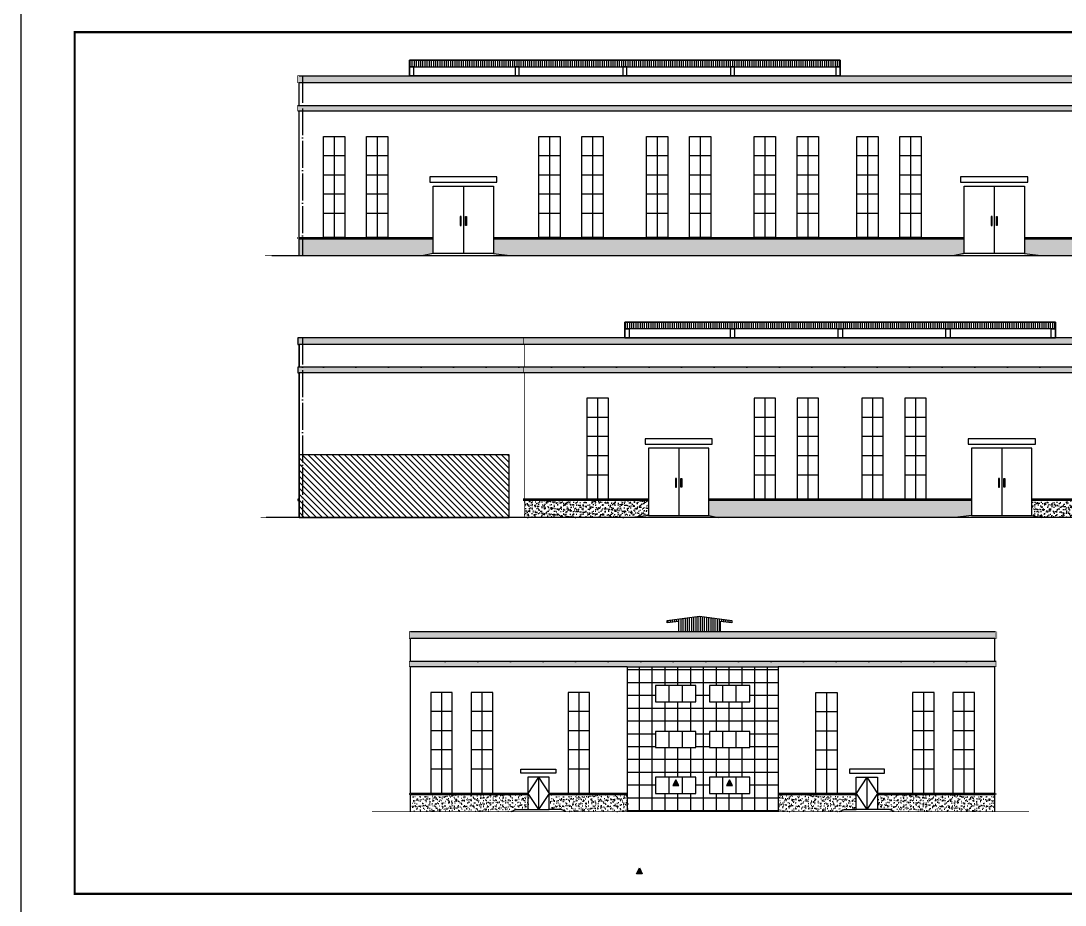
# Model space of a CAD drawing. Extents: x 1169373 to 1413368, y 514619 to 909419.
# Drawn here: x 1236105 to 1313692, y 582579 to 648259 of the extents above; entities that cross this region are included whole.
import ezdxf

# ---------------------------------------------------------------- set-up
doc = ezdxf.new("R2010")
doc.units = 0
doc.header["$LTSCALE"] = 1000
doc.header["$MEASUREMENT"] = 0
doc.linetypes.add('DOTE', pattern=[2.42, 2, -0.2, 0.02, -0.2])
for name, color, linetype in [('DOTE', 1, 'Continuous'), ('PUB_TITLE', 4, 'Continuous'), ('WINDOW', 4, 'Continuous'), ('外框线', 255, 'Continuous'), ('粉刷', 8, 'Continuous'), ('线线', 150, 'Continuous')]:
    doc.layers.add(name, color=color, linetype=linetype)
pattern_1 = [(37.5, (0, 0), (-11.338804, 346.82828), [0, -273.6, 0, -306, 0, -292.5]), (7.5, (0, 0), (318.5598, 507.98629), [0, -147.6, 0, -246.6, 0, -94.5]), (327.5, (-221.4, 0), (560.545535, 1.01863), [0, -90, 0, -324, 0, -423]), (317.5, (-221.4, 0), (541.10279, 157.9816), [0, -45, 0, -212.4, 0, -243])]
pattern_2 = [(142.5, (2591894.6, -87098.87), (11.338804, 346.82828), [0, -273.6, 0, -306, 0, -292.5]), (172.5, (2591894.6, -87098.87), (-318.5598, 507.98629), [0, -147.6, 0, -246.6, 0, -94.5]), (212.5, (2592116, -87098.87), (-560.545535, 1.01863), [0, -90, 0, -324, 0, -423]), (222.5, (2592116, -87098.87), (-541.10279, 157.9816), [0, -45, 0, -212.4, 0, -243])]
pattern_3 = [(37.5, (-18272.41, -87098.87), (-11.338804, 346.82828), [0, -273.6, 0, -306, 0, -292.5]), (7.5, (-18272.4, -87098.87), (318.5598, 507.98629), [0, -147.6, 0, -246.6, 0, -94.5]), (327.5, (-18493.8, -87098.87), (560.545535, 1.01863), [0, -90, 0, -324, 0, -423]), (317.5, (-18493.8, -87098.87), (541.10279, 157.9816), [0, -45, 0, -212.4, 0, -243])]
pattern_4 = [(142.5, (2577958.22, -189018.38), (11.338804, 346.82828), [0, -273.6, 0, -306, 0, -292.5]), (172.5, (2577958.2, -189018.4), (-318.5598, 507.98629), [0, -147.6, 0, -246.6, 0, -94.5]), (212.5, (2578179.62, -189018.38), (-560.545535, 1.01863), [0, -90, 0, -324, 0, -423]), (222.5, (2578179.6, -189018.4), (-541.10279, 157.9816), [0, -45, 0, -212.4, 0, -243])]

msp = doc.modelspace()

# ---------------------------------------------------------------- hatches: boundary and pattern name
h = msp.add_hatch()
h.set_pattern_fill('ANSI31', color=251, scale=200, style=0)
h.set_pattern_definition([(135, (2577958.22, -189018.38), (224.5064, 224.5064), [])])
h.paths.add_polyline_path([(1272379, 616025), (1256779, 616025), (1256779, 611375), (1272379, 611375)])
h = msp.add_hatch()
h.set_pattern_fill('NET', color=252, scale=300, style=0)
h.set_pattern_definition([(0, (0, 0), (0, 952.5), []), (90, (0, 0), (-952.5, 6e-14), [])])
h.paths.add_polyline_path([(1292361, 600281), (1281161, 600281), (1281161, 589531), (1292361, 589531)])
h.paths.add_polyline_path([(1287261, 597680), (1287261, 598880), (1290261, 598880), (1290261, 597680)], flags=16)
h.paths.add_polyline_path([(1290261, 595480), (1290261, 594280), (1287261, 594280), (1287261, 595480)], flags=16)
h.paths.add_polyline_path([(1286261, 597680), (1283261, 597680), (1283261, 598880), (1286261, 598880)], flags=16)
h.paths.add_polyline_path([(1286261, 595480), (1286261, 594280), (1283261, 594280), (1283261, 595480)], flags=16)
h.paths.add_polyline_path([(1290261, 592081), (1290261, 590881), (1287261, 590881), (1287261, 592081)], flags=16)
h.paths.add_polyline_path([(1288761, 591895), (1288981, 591455), (1288541, 591455)], flags=0)
h.paths.add_polyline_path([(1286261, 592081), (1286261, 590881), (1283261, 590881), (1283261, 592081)], flags=16)
h.paths.add_polyline_path([(1284761, 591895), (1284981, 591455), (1284541, 591455)], flags=0)
for points in [[(1284981, 591455), (1284761, 591895), (1284541, 591455)], [(1288981, 591455), (1288761, 591895), (1288541, 591455)], [(1281838, 584902), (1282058, 585342), (1282278, 584902)]]:
    msp.add_hatch(color=256).paths.add_polyline_path(points)
at = {"layer": '粉刷'}
h = msp.add_hatch(dxfattribs=at)
h.set_pattern_fill('ANSI31', color=256, scale=100, angle=45, style=0)
h.set_pattern_definition([(90, (131712.57, 8339.1), (-158.75, 1e-14), [])])
h.paths.add_polyline_path([(1264979, 644842), (1296979, 644842), (1296979, 645342), (1264979, 645342)])
h = msp.add_hatch(dxfattribs=at)
h.set_pattern_fill('粉刷', color=256, scale=60, style=0)
h.set_pattern_definition([(37.5, (139712.57, 10822.2), (-7.559203, 231.218852), [0, -182.4, 0, -204, 0, -195]), (7.5, (139712.57, 10822.2), (212.373205, 338.65753), [0, -98.4, 0, -164.4, 0, -63]), (327.5, (139564.97, 10822.2), (373.697023, 0.679086), [0, -60, 0, -216, 0, -282]), (317.5, (139564.97, 10822.2), (360.73519, 105.32107), [0, -30, 0, -141.6, 0, -162])])
h.paths.add_polyline_path([(1321179, 641581), (1321279, 641581), (1321279, 641981), (1321179, 641981), (1256679, 641981), (1256679, 641581), (1256779, 641581)])
h.paths.add_polyline_path([(1256679, 644181), (1256679, 643681), (1321179, 643681), (1321329, 643681), (1321329, 644181)])
h = msp.add_hatch(dxfattribs=at)
h.set_pattern_fill('粉刷', color=256, scale=90, style=0)
h.set_pattern_definition(pattern_1)
h.paths.add_polyline_path([(1266019, 630831), (1266729, 630981), (1266729, 632081), (1256779, 632081), (1256779, 630831)])
h.paths.add_polyline_path([(1306179, 630865), (1306179, 632081), (1271229, 632081), (1271229, 630981), (1272439, 630831), (1306019, 630831)])
h.paths.add_polyline_path([(1310679, 632081), (1310679, 630981), (1311889, 630831), (1321179, 630831), (1321179, 632081)])
h = msp.add_hatch(dxfattribs=at)
h.set_pattern_fill('ANSI31', color=256, scale=100, angle=45, style=0)
h.set_pattern_definition([(90, (2446245.66, -11116.74), (158.75, 1e-14), [])])
h.paths.add_polyline_path([(1312979, 625386), (1280979, 625386), (1280979, 625887), (1312979, 625887)])
h = msp.add_hatch(dxfattribs=at)
h.set_pattern_fill('粉刷', color=256, scale=60, style=0)
h.set_pattern_definition([(142.5, (2438245.66, -8633.64), (7.559203, 231.218852), [0, -182.4, 0, -204, 0, -195]), (172.5, (2438245.66, -8633.64), (-212.373205, 338.65753), [0, -98.4, 0, -164.4, 0, -63]), (212.5, (2438393.26, -8633.64), (-373.697023, 0.679086), [0, -60, 0, -216, 0, -282]), (222.5, (2438393.26, -8633.64), (-360.73519, 105.32107), [0, -30, 0, -141.6, 0, -162])])
h.paths.add_polyline_path([(1256779, 622125), (1256679, 622125), (1256679, 622525), (1256779, 622525), (1321279, 622525), (1321279, 622125), (1321179, 622125)])
h.paths.add_polyline_path([(1321279, 624725), (1321279, 624225), (1256779, 624225), (1256629, 624225), (1256629, 624725)])
h = msp.add_hatch(dxfattribs=at)
h.set_pattern_fill('粉刷', color=256, scale=90, style=0)
h.set_pattern_definition(pattern_4)
h.paths.add_polyline_path([(1282729, 612625), (1282729, 611525), (1281414, 611375), (1273529, 611375), (1273529, 612625)])
h = msp.add_hatch(dxfattribs=at)
h.set_pattern_fill('粉刷', color=256, scale=90, style=0)
h.set_pattern_definition(pattern_4)
h.paths.add_polyline_path([(1306729, 612625), (1306729, 611525), (1305519, 611375), (1287939, 611375), (1287229, 611525), (1287229, 612625)])
h = msp.add_hatch(dxfattribs=at)
h.set_pattern_fill('粉刷', color=256, scale=90, style=0)
h.set_pattern_definition(pattern_4)
h.paths.add_polyline_path([(1321179, 612625), (1321179, 611375), (1311939, 611375), (1311229, 611525), (1311229, 612625)])
h = msp.add_hatch(dxfattribs=at)
h.set_pattern_fill('ANSI31', color=256, scale=100, angle=45, style=0)
h.set_pattern_definition([(90, (2427206.77, -13974), (158.75, 1e-14), [])])
h.paths.add_polyline_path([(1288924, 603722), (1288924, 603541), (1288068, 603656), (1288068, 602881), (1284980, 602881), (1284980, 603656), (1284124, 603541), (1284124, 603722), (1286524, 604042)])
h = msp.add_hatch(dxfattribs=at)
h.set_pattern_fill('粉刷', color=256, scale=90, style=0)
h.set_pattern_definition([(142.5, (2543521.1, 10376.68), (11.338804, 346.82828), [0, -273.6, 0, -306, 0, -292.5]), (172.5, (2543521.1, 10376.68), (-318.5598, 507.98629), [0, -147.6, 0, -246.6, 0, -94.5]), (212.5, (2543742.5, 10376.68), (-560.545535, 1.01863), [0, -90, 0, -324, 0, -423]), (222.5, (2543742.5, 10376.68), (-541.10279, 157.9816), [0, -45, 0, -212.4, 0, -243])])
h.paths.add_polyline_path([(1272501, 602381), (1265101, 602381), (1264951, 602381), (1264951, 602881), (1265101, 602881), (1308501, 602881), (1308651, 602881), (1308651, 602381), (1308501, 602381)])
h = msp.add_hatch(dxfattribs=at)
h.set_pattern_fill('粉刷', color=256, scale=90, style=0)
h.set_pattern_definition(pattern_1)
h.paths.add_polyline_path([(1264961, 600281), (1308561, 600281), (1308561, 600681), (1264961, 600681)])
h = msp.add_hatch(dxfattribs=at)
h.set_pattern_fill('粉刷', color=256, scale=90, style=0)
h.set_pattern_definition(pattern_3)
h.paths.add_polyline_path([(1265161, 590781), (1265161, 589531), (1272631, 589531), (1272978, 589681), (1273861, 589681), (1273861, 590781)])
h = msp.add_hatch(dxfattribs=at)
h.set_pattern_fill('粉刷', color=256, scale=90, style=0)
h.set_pattern_definition(pattern_3)
h.paths.add_polyline_path([(1281261, 589531), (1281261, 590781), (1275461, 590781), (1275461, 589681), (1276344, 589681), (1276692, 589531)])
h = msp.add_hatch(dxfattribs=at)
h.set_pattern_fill('粉刷', color=256, scale=90, style=0)
h.set_pattern_definition(pattern_2)
h.paths.add_polyline_path([(1296931, 589531), (1297278, 589681), (1298161, 589681), (1298161, 590781), (1292361, 590781), (1292361, 589531)])
h = msp.add_hatch(dxfattribs=at)
h.set_pattern_fill('粉刷', color=256, scale=90, style=0)
h.set_pattern_definition(pattern_2)
h.paths.add_polyline_path([(1299761, 590781), (1299761, 589681), (1300644, 589681), (1300991, 589531), (1308461, 589531), (1308461, 590781)])

# ---------------------------------------------------------------- linework, layer by layer
for p, q in [((1256779, 621730), (1256779, 622125)), ((1265061, 599886), (1265061, 600281))]:
    msp.add_line(p, q)
for points in [[(1264979, 645342), (1296979, 645342), (1296979, 644181), (1264979, 644181)], [(1264979, 644842), (1296979, 644842), (1296979, 645342), (1264979, 645342)], [(1265298, 644842), (1264979, 644842), (1264979, 644181), (1265298, 644181)], [(1273139, 644842), (1272820, 644842), (1272820, 644181), (1273139, 644181)], [(1281139, 644842), (1280820, 644842), (1280820, 644181), (1281139, 644181)], [(1289139, 644842), (1288820, 644842), (1288820, 644181), (1289139, 644181)], [(1296979, 644842), (1296660, 644842), (1296660, 644181), (1296979, 644181)], [(1312979, 625887), (1280979, 625887), (1280979, 624725), (1312979, 624725)], [(1312979, 625386), (1280979, 625386), (1280979, 625887), (1312979, 625887)], [(1280979, 625386), (1281298, 625386), (1281298, 624725), (1280979, 624725)], [(1288820, 625386), (1289139, 625386), (1289139, 624725), (1288820, 624725)], [(1296820, 625386), (1297139, 625386), (1297139, 624725), (1296820, 624725)], [(1304820, 625386), (1305139, 625386), (1305139, 624725), (1304820, 624725)], [(1312660, 625386), (1312979, 625386), (1312979, 624725), (1312660, 624725)], [(1272379, 616025), (1256779, 616025), (1256779, 611375), (1272379, 611375)], [(1284981, 591455), (1284761, 591895), (1284541, 591455)], [(1288981, 591455), (1288761, 591895), (1288541, 591455)], [(1281838, 584902), (1282058, 585342), (1282278, 584902)]]:
    msp.add_lwpolyline(points, close=True)
msp.add_lwpolyline([(1288924, 603722), (1288924, 603541), (1288068, 603656), (1288068, 602881), (1284980, 602881), (1284980, 603656), (1284124, 603541), (1284124, 603722), (1286524, 604042), (1288924, 603722)])
at = {"layer": 'DOTE', "color": 251, "linetype": 'DOTE'}
for p, q in [((1257019, 644181), (1257019, 630831)), ((1256679, 641981), (1321179, 641981)), ((1257019, 624725), (1257019, 611375)), ((1321279, 622525), (1256779, 622525)), ((1308561, 600681), (1265061, 600681))]:
    msp.add_line(p, q, dxfattribs=at)
at = {"layer": 'PUB_TITLE'}
msp.add_lwpolyline([(1236105, 581819), (1354985, 581819), (1354985, 649019), (1236105, 649019)], close=True, dxfattribs=at)
at = {"layer": 'PUB_TITLE', "const_width": 160}
msp.add_lwpolyline([(1240105, 583419), (1353385, 583419), (1353385, 647419), (1240105, 647419)], close=True, dxfattribs=at)
at = {"layer": 'WINDOW'}
for p, q in [((1259379, 639681), (1259379, 632181)), ((1262579, 639681), (1262579, 632181)), ((1275379, 639681), (1275379, 632181)), ((1278579, 639681), (1278579, 632181)), ((1283379, 639681), (1283379, 632181)), ((1286579, 639681), (1286579, 632181)), ((1291379, 639681), (1291379, 632181)), ((1294579, 639681), (1294579, 632181)), ((1299004, 639681), (1299004, 632181)), ((1302204, 639681), (1302204, 632181)), ((1258579, 638256), (1260179, 638256)), ((1261779, 638256), (1263379, 638256)), ((1274579, 638256), (1276179, 638256)), ((1277779, 638256), (1279379, 638256)), ((1282579, 638256), (1284179, 638256)), ((1285779, 638256), (1287379, 638256)), ((1290579, 638256), (1292179, 638256)), ((1293779, 638256), (1295379, 638256)), ((1298204, 638256), (1299804, 638256)), ((1301404, 638256), (1303004, 638256)), ((1258579, 636831), (1260179, 636831)), ((1261779, 636831), (1263379, 636831)), ((1274579, 636831), (1276179, 636831)), ((1277779, 636831), (1279379, 636831)), ((1282579, 636831), (1284179, 636831)), ((1285779, 636831), (1287379, 636831)), ((1290579, 636831), (1292179, 636831)), ((1293779, 636831), (1295379, 636831)), ((1298204, 636831), (1299804, 636831)), ((1301404, 636831), (1303004, 636831)), ((1268979, 635981), (1268979, 630981)), ((1308429, 635981), (1308429, 630981)), ((1258579, 635406), (1260179, 635406)), ((1261779, 635406), (1263379, 635406)), ((1274579, 635406), (1276179, 635406)), ((1277779, 635406), (1279379, 635406)), ((1282579, 635406), (1284179, 635406)), ((1285779, 635406), (1287379, 635406)), ((1290579, 635406), (1292179, 635406)), ((1293779, 635406), (1295379, 635406)), ((1298204, 635406), (1299804, 635406)), ((1301404, 635406), (1303004, 635406)), ((1258579, 633981), (1260179, 633981)), ((1261779, 633981), (1263379, 633981)), ((1274579, 633981), (1276179, 633981)), ((1277779, 633981), (1279379, 633981)), ((1282579, 633981), (1284179, 633981)), ((1285779, 633981), (1287379, 633981)), ((1290579, 633981), (1292179, 633981)), ((1293779, 633981), (1295379, 633981)), ((1298204, 633981), (1299804, 633981)), ((1301404, 633981), (1303004, 633981)), ((1266729, 630981), (1266019, 630831)), ((1271229, 630981), (1272439, 630831)), ((1306179, 630981), (1305469, 630831)), ((1310679, 630981), (1311889, 630831)), ((1278954, 620225), (1278954, 612725)), ((1291379, 620225), (1291379, 612725)), ((1294579, 620225), (1294579, 612725)), ((1299379, 620225), (1299379, 612725)), ((1302579, 620225), (1302579, 612725)), ((1279754, 618800), (1278154, 618800)), ((1292179, 618800), (1290579, 618800)), ((1295379, 618800), (1293779, 618800)), ((1300179, 618800), (1298579, 618800)), ((1303379, 618800), (1301779, 618800)), ((1279754, 617375), (1278154, 617375)), ((1292179, 617375), (1290579, 617375)), ((1295379, 617375), (1293779, 617375)), ((1300179, 617375), (1298579, 617375)), ((1303379, 617375), (1301779, 617375)), ((1284979, 616525), (1284979, 611525)), ((1308979, 616525), (1308979, 611525)), ((1279754, 615950), (1278154, 615950)), ((1292179, 615950), (1290579, 615950)), ((1295379, 615950), (1293779, 615950)), ((1300179, 615950), (1298579, 615950)), ((1303379, 615950), (1301779, 615950)), ((1279754, 614525), (1278154, 614525)), ((1292179, 614525), (1290579, 614525)), ((1295379, 614525), (1293779, 614525)), ((1300179, 614525), (1298579, 614525)), ((1303379, 614525), (1301779, 614525)), ((1282729, 611525), (1281519, 611375)), ((1287229, 611525), (1287939, 611375)), ((1306729, 611525), (1305519, 611375)), ((1311229, 611525), (1311939, 611375)), ((1267361, 598381), (1267361, 590881)), ((1270361, 598381), (1270361, 590881)), ((1277561, 598381), (1277561, 590881)), ((1284261, 597680), (1284261, 598880)), ((1285261, 597680), (1285261, 598880)), ((1288261, 597680), (1288261, 598880)), ((1289261, 597680), (1289261, 598880)), ((1295961, 598381), (1295961, 590881)), ((1303161, 598381), (1303161, 590881)), ((1306161, 598381), (1306161, 590881)), ((1268161, 596956), (1266561, 596956)), ((1271161, 596956), (1269561, 596956)), ((1278361, 596956), (1276761, 596956)), ((1295161, 596956), (1296761, 596956)), ((1303961, 596956), (1302361, 596956)), ((1306961, 596956), (1305361, 596956)), ((1268161, 595531), (1266561, 595531)), ((1271161, 595531), (1269561, 595531)), ((1278361, 595531), (1276761, 595531)), ((1284261, 594280), (1284261, 595480)), ((1285261, 594280), (1285261, 595480)), ((1288261, 594280), (1288261, 595480)), ((1289261, 594280), (1289261, 595480)), ((1295161, 595531), (1296761, 595531)), ((1303961, 595531), (1302361, 595531)), ((1306961, 595531), (1305361, 595531)), ((1268161, 594106), (1266561, 594106)), ((1271161, 594106), (1269561, 594106)), ((1278361, 594106), (1276761, 594106)), ((1295161, 594106), (1296761, 594106)), ((1303961, 594106), (1302361, 594106)), ((1306961, 594106), (1305361, 594106)), ((1268161, 592681), (1266561, 592681)), ((1271161, 592681), (1269561, 592681)), ((1274561, 592081), (1274561, 589681)), ((1278361, 592681), (1276761, 592681)), ((1284261, 590881), (1284261, 592081)), ((1285261, 590881), (1285261, 592081)), ((1288261, 590881), (1288261, 592081)), ((1289261, 590881), (1289261, 592081)), ((1295161, 592681), (1296761, 592681)), ((1298961, 592081), (1298961, 589681)), ((1303961, 592681), (1302361, 592681)), ((1306961, 592681), (1305361, 592681)), ((1272531, 589531), (1272878, 589681)), ((1272878, 589681), (1273761, 589681)), ((1276244, 589681), (1275361, 589681)), ((1276592, 589531), (1276244, 589681)), ((1296931, 589531), (1297278, 589681)), ((1297278, 589681), (1298161, 589681)), ((1300644, 589681), (1299761, 589681)), ((1300991, 589531), (1300644, 589681))]:
    msp.add_line(p, q, dxfattribs=at)
for points in [[(1260179, 632181), (1258579, 632181), (1258579, 639681), (1260179, 639681)], [(1263379, 632181), (1261779, 632181), (1261779, 639681), (1263379, 639681)], [(1276179, 632181), (1274579, 632181), (1274579, 639681), (1276179, 639681)], [(1279379, 632181), (1277779, 632181), (1277779, 639681), (1279379, 639681)], [(1284179, 632181), (1282579, 632181), (1282579, 639681), (1284179, 639681)], [(1287379, 632181), (1285779, 632181), (1285779, 639681), (1287379, 639681)], [(1292179, 632181), (1290579, 632181), (1290579, 639681), (1292179, 639681)], [(1295379, 632181), (1293779, 632181), (1293779, 639681), (1295379, 639681)], [(1299804, 632181), (1298204, 632181), (1298204, 639681), (1299804, 639681)], [(1303004, 632181), (1301404, 632181), (1301404, 639681), (1303004, 639681)], [(1266479, 636281), (1271479, 636281), (1271479, 636681), (1266479, 636681)], [(1305929, 636281), (1310929, 636281), (1310929, 636681), (1305929, 636681)], [(1266729, 635981), (1271229, 635981), (1271229, 630981), (1266729, 630981)], [(1306179, 635981), (1310679, 635981), (1310679, 630981), (1306179, 630981)], [(1268814, 633721), (1268754, 633721), (1268754, 633070), (1268814, 633070)], [(1269144, 633721), (1269205, 633721), (1269205, 633070), (1269144, 633070)], [(1308264, 633721), (1308204, 633721), (1308204, 633070), (1308264, 633070)], [(1308594, 633721), (1308655, 633721), (1308655, 633070), (1308594, 633070)], [(1278154, 612725), (1279754, 612725), (1279754, 620225), (1278154, 620225)], [(1290579, 612725), (1292179, 612725), (1292179, 620225), (1290579, 620225)], [(1293779, 612725), (1295379, 612725), (1295379, 620225), (1293779, 620225)], [(1298579, 612725), (1300179, 612725), (1300179, 620225), (1298579, 620225)], [(1301779, 612725), (1303379, 612725), (1303379, 620225), (1301779, 620225)], [(1282479, 616825), (1287479, 616825), (1287479, 617225), (1282479, 617225)], [(1306479, 616825), (1311479, 616825), (1311479, 617225), (1306479, 617225)], [(1287229, 616525), (1282729, 616525), (1282729, 611525), (1287229, 611525)], [(1311229, 616525), (1306729, 616525), (1306729, 611525), (1311229, 611525)], [(1284814, 614266), (1284754, 614266), (1284754, 613614), (1284814, 613614)], [(1285144, 614266), (1285205, 614266), (1285205, 613614), (1285144, 613614)], [(1308814, 614266), (1308754, 614266), (1308754, 613614), (1308814, 613614)], [(1309144, 614266), (1309205, 614266), (1309205, 613614), (1309144, 613614)], [(1266561, 590881), (1268161, 590881), (1268161, 598381), (1266561, 598381)], [(1269561, 590881), (1271161, 590881), (1271161, 598381), (1269561, 598381)], [(1276761, 590881), (1278361, 590881), (1278361, 598381), (1276761, 598381)], [(1286261, 598880), (1283261, 598880), (1283261, 597680), (1286261, 597680)], [(1290261, 598880), (1287261, 598880), (1287261, 597680), (1290261, 597680)], [(1296761, 590881), (1295161, 590881), (1295161, 598381), (1296761, 598381)], [(1302361, 590881), (1303961, 590881), (1303961, 598381), (1302361, 598381)], [(1305361, 590881), (1306961, 590881), (1306961, 598381), (1305361, 598381)], [(1286261, 595480), (1283261, 595480), (1283261, 594280), (1286261, 594280)], [(1290261, 595480), (1287261, 595480), (1287261, 594280), (1290261, 594280)], [(1275861, 592381), (1273261, 592381), (1273261, 592681), (1275861, 592681)], [(1275361, 592081), (1273761, 592081), (1273761, 589681), (1275361, 589681)], [(1286261, 592081), (1283261, 592081), (1283261, 590881), (1286261, 590881)], [(1290261, 592081), (1287261, 592081), (1287261, 590881), (1290261, 590881)], [(1297661, 592381), (1300261, 592381), (1300261, 592681), (1297661, 592681)], [(1298161, 592081), (1299761, 592081), (1299761, 589681), (1298161, 589681)]]:
    msp.add_lwpolyline(points, close=True, dxfattribs=at)
for points in [[(1274561, 592081), (1273761, 590881), (1274561, 589681)], [(1274561, 592081), (1275361, 590881), (1274561, 589681)], [(1298961, 592081), (1298161, 590881), (1298961, 589681)], [(1298961, 592081), (1299761, 590881), (1298961, 589681)]]:
    msp.add_lwpolyline(points, dxfattribs=at)
at = {"layer": '外框线', "color": 2}
msp.add_line((1308461, 600681), (1308461, 602381), dxfattribs=at)
at = {"layer": '外框线', "color": 2, "const_width": 50}
for points in [[(1256779, 641581), (1256679, 641581), (1256679, 641981), (1256779, 641981), (1256779, 643681), (1256679, 643681), (1256679, 644181), (1321279, 644181)], [(1321179, 630831), (1256779, 630831), (1256779, 632081), (1256679, 632081), (1256679, 632181), (1256779, 632181), (1256779, 641581)], [(1256779, 630831), (1254238, 630831)], [(1321179, 622125), (1321279, 622125), (1321279, 622525), (1321179, 622525), (1321179, 624225), (1321279, 624225), (1321279, 624725), (1273429, 624725)], [(1285295, 624725), (1273429, 624725), (1273429, 624225), (1273529, 624225), (1273529, 622525), (1273429, 622525), (1273429, 622125), (1273529, 622125), (1273529, 612725), (1273429, 612725), (1273429, 612625), (1273529, 612625), (1273529, 611375)], [(1273529, 611375), (1321179, 611375), (1321179, 612625), (1321279, 612625), (1321279, 612725), (1321179, 612725), (1321179, 622125)], [(1273529, 611375), (1253916, 611375)], [(1265061, 602381), (1265061, 600681), (1264961, 600681), (1264961, 600281), (1265061, 600281), (1265061, 590881), (1264961, 590881), (1264961, 590781), (1265061, 590781), (1265061, 589531), (1308461, 589531), (1308461, 590781), (1308561, 590781), (1308561, 590881), (1308461, 590881), (1308461, 600281), (1308561, 600281), (1308561, 600681), (1308461, 600681), (1308461, 602381), (1308561, 602381), (1308561, 602881), (1264961, 602881), (1264961, 602381), (1265061, 602381)], [(1265061, 589531), (1262198, 589531)], [(1308461, 589531), (1311002, 589531)]]:
    msp.add_lwpolyline(points, dxfattribs=at)
at = {"layer": '线线'}
for p, q in [((1256779, 644181), (1321179, 644181)), ((1256779, 641981), (1256779, 643681)), ((1256779, 643681), (1321179, 643681)), ((1256679, 641981), (1321179, 641981)), ((1256679, 641581), (1321179, 641581)), ((1256779, 632181), (1256779, 641581)), ((1256779, 632181), (1266729, 632181)), ((1256779, 630831), (1256779, 632081)), ((1256779, 632081), (1266729, 632081)), ((1271229, 632181), (1306179, 632181)), ((1271229, 632081), (1306179, 632081)), ((1310679, 632181), (1321179, 632181)), ((1310679, 632081), (1321179, 632081)), ((1254760, 630831), (1323628, 630831)), ((1321179, 624725), (1256779, 624725)), ((1256779, 622525), (1256779, 624225)), ((1321179, 624225), (1256779, 624225)), ((1321279, 622525), (1256779, 622525)), ((1256779, 612725), (1256779, 622125)), ((1321279, 622125), (1256779, 622125)), ((1256779, 612625), (1256779, 612725)), ((1256779, 611375), (1256779, 612625)), ((1282729, 612725), (1273429, 612725)), ((1282729, 612625), (1273429, 612625)), ((1306729, 612725), (1287229, 612725)), ((1306729, 612625), (1287229, 612625)), ((1321179, 612725), (1311229, 612725)), ((1321179, 612625), (1311229, 612625)), ((1323198, 611375), (1254330, 611375)), ((1308461, 602881), (1265061, 602881)), ((1265061, 600681), (1265061, 602381)), ((1272501, 602381), (1265061, 602381)), ((1308461, 602381), (1272501, 602381)), ((1279701, 600681), (1265061, 600681)), ((1308461, 600681), (1279701, 600681)), ((1265061, 590881), (1265061, 600281)), ((1281161, 600281), (1265061, 600281)), ((1281161, 600281), (1281161, 589531)), ((1281161, 600281), (1292361, 600281)), ((1308461, 600281), (1292361, 600281)), ((1292361, 600281), (1292361, 589531)), ((1308461, 590881), (1308461, 600281)), ((1273761, 590881), (1265061, 590881)), ((1265061, 589531), (1265061, 590781)), ((1273761, 590781), (1265061, 590781)), ((1281161, 590881), (1275361, 590881)), ((1281161, 590781), (1275361, 590781)), ((1298161, 590881), (1292361, 590881)), ((1298161, 590781), (1292361, 590781)), ((1308461, 590881), (1299761, 590881)), ((1308461, 590781), (1299761, 590781)), ((1308461, 589531), (1308461, 590781))]:
    msp.add_line(p, q, dxfattribs=at)
msp.add_lwpolyline([(1268545, 624725), (1256679, 624725), (1256679, 624225), (1256779, 624225), (1256779, 622525), (1256679, 622525), (1256679, 622125), (1256779, 622125), (1256779, 612725), (1256679, 612725), (1256679, 612625), (1256779, 612625), (1256779, 611375)], dxfattribs=at)

doc.saveas('drawing.dxf')
